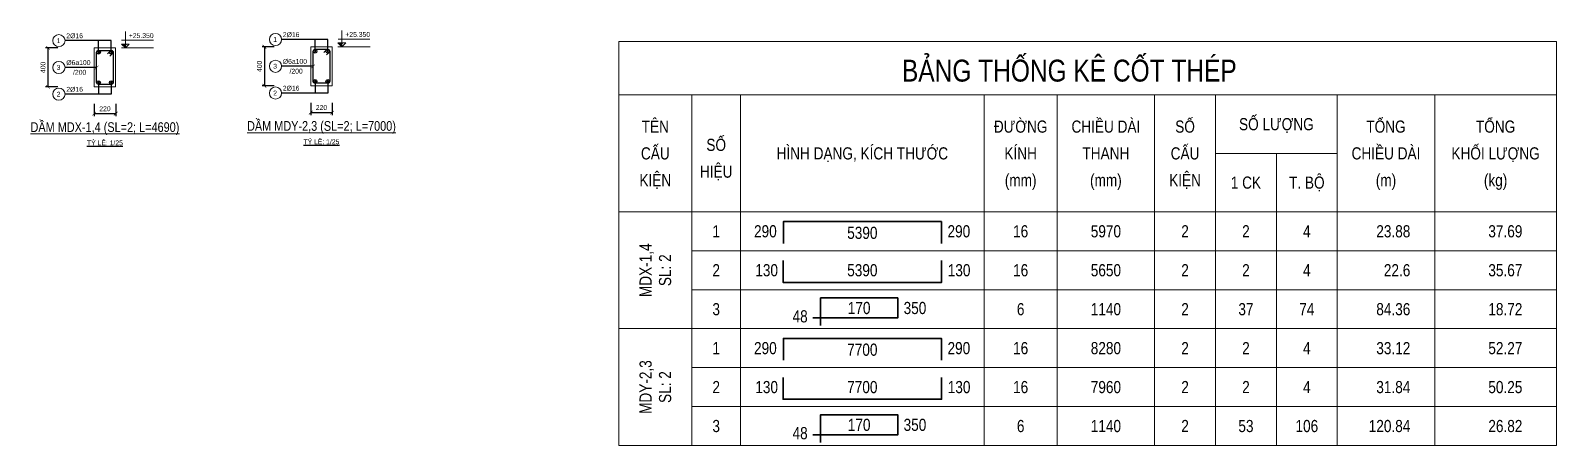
# Model space of a CAD drawing. Extents: x -165145 to 691808, y -202842 to 311040.
# Drawn here: x 400903 to 416566, y -82915 to -78653 of the extents above; entities that cross this region are included whole.
import ezdxf
from ezdxf.enums import TextEntityAlignment as Align

# ---------------------------------------------------------------- set-up
doc = ezdxf.new("R2010")
doc.units = 0
doc.header["$LTSCALE"] = 10
doc.header["$MEASUREMENT"] = 0
doc.layers.get('0').update_dxf_attribs({"linetype": 'CONTINUOUS'})
doc.layers.get('Defpoints').update_dxf_attribs({"color": 5, "linetype": 'CONTINUOUS'})
for name, color, linetype, lineweight in [('DCE_BaoBeTong', 4, 'CONTINUOUS', 18), ('DCE_Block', 8, 'CONTINUOUS', 9), ('DCE_Dim', 254, 'CONTINUOUS', 9), ('Dce_text', 7, 'CONTINUOUS', 13), ('DCE_ThepChu', 1, 'CONTINUOUS', 35), ('DCE_ThepChu.TTT', 5, 'CONTINUOUS', 35), ('DCE_ThepDai', 220, 'CONTINUOUS', 25), ('GE_KC_NETTHAY', 2, 'CONTINUOUS', 20)]:
    doc.layers.add(name, color=color, linetype=linetype, lineweight=lineweight)
doc.styles.add('Dce_Text', font='arial.ttf', dxfattribs={"width": 0.8})
doc.dimstyles.new('Dce_207MV', dxfattribs={"dimscale": 25, "dimtxt": 2.5, "dimasz": 1.5, "dimexe": 1, "dimexo": 2, "dimgap": 1, "dimtad": 1, "dimdec": 0, "dimrnd": 5, "dimtxsty": 'Dce_Text', "dimblk": 'ARCHTICK', "dimcen": 2.5, "dimclrd": 8, "dimclre": 8, "dimclrt": 3, "dimadec": 0, "dimazin": 0, "dimtfac": 1, "dimtdec": 0, "dimtix": 1, "dimtmove": 2, "dimatfit": 3, "dimldrblk": 'DOTBLANK', "dimfxl": 1, "dimarcsym": 0})
doc.dimstyles.new('Dce_208MV', dxfattribs={"dimscale": 25, "dimtxt": 2.5, "dimasz": 1.5, "dimexe": 1, "dimexo": 2, "dimgap": 1, "dimtad": 1, "dimdec": 0, "dimrnd": 5, "dimtxsty": 'Dce_Text', "dimblk": 'ARCHTICK', "dimcen": 2.5, "dimclrd": 8, "dimclre": 8, "dimclrt": 3, "dimadec": 0, "dimazin": 0, "dimtfac": 1, "dimtdec": 0, "dimtix": 1, "dimtmove": 2, "dimatfit": 3, "dimldrblk": 'ARCHTICK', "dimfxl": 1, "dimarcsym": 0})
doc.dimstyles.new('Dce_25MV', dxfattribs={"dimscale": 25, "dimtxt": 2, "dimasz": 1.5, "dimexe": 1, "dimexo": 2, "dimgap": 1, "dimtad": 1, "dimdec": 0, "dimrnd": 5, "dimtxsty": 'Dce_Text', "dimblk": 'ARCHTICK', "dimcen": 2.5, "dimclrd": 8, "dimclre": 8, "dimclrt": 3, "dimadec": 0, "dimazin": 0, "dimtfac": 1, "dimtdec": 0, "dimtix": 1, "dimtmove": 2, "dimatfit": 3, "dimldrblk": 'OBLIQUE', "dimfxl": 4, "dimfxlon": 1, "dimarcsym": 0})

# ---------------------------------------------------------------- blocks, each defined once
blk = doc.blocks.new('Dce_KhtMcThepChu')
blk.add_circle((-2.5, 0), 2.5)
at = {"color": 11, "style": 'Dce_Text', "width": 0.8}
blk.add_attdef('SH', text='', height=2, dxfattribs=at).set_placement((-2.64, -1), align=Align.CENTER)
at = {"color": 3, "style": 'Dce_Text', "width": 0.8}
blk.add_attdef('DKVAKC', (0.54, 1), '', height=2, dxfattribs=at)
blk = doc.blocks.new('_ArchTick')
at = {"color": 0, "linetype": 'ByBlock', "const_width": 0.15}
blk.add_lwpolyline([(-0.5, -0.5), (0.5, 0.5)], dxfattribs=at)
blk = doc.blocks.new('Dce_CaoTrinh')
blk.add_hatch(color=256).paths.add_polyline_path([(-11.56, 1.6), (-13.17, 1.6), (-11.56, 0)])
at = {"ltscale": 50}
h = blk.add_hatch(dxfattribs=at)
h.set_pattern_fill('ANSI31', color=8, scale=1.406251, style=0)
h.set_pattern_definition([(45, (-11.5613, 0), (-3.157, 3.157), [])])
h.paths.add_polyline_path([(-11.56, 1.6), (-11.56, 0), (-9.95, 1.6)])
at = {"color": 8, "ltscale": 50}
for p, q in [((0, 0), (-13.2, 0)), ((-13.15, 3.14), (-0.09, 3.14))]:
    blk.add_line(p, q, dxfattribs=at)
for points in [[(-11.56, 6.69), (-11.56, 0)], [(-11.56, 0), (-13.17, 1.6), (-11.56, 1.6)], [(-11.56, 0), (-9.95, 1.6), (-11.56, 1.6)]]:
    blk.add_lwpolyline(points, dxfattribs=at)
at = {"color": 3, "style": 'Dce_Text', "width": 0.8}
blk.add_attdef('CT', (-10.15, 4.07), '', height=2, dxfattribs=at)
blk = doc.blocks.new('*D2325')
at = {"layer": 'DCE_Dim', "color": 8, "lineweight": -2, "transparency": 16777216}
for p, q in [((401182, -78832), (401057, -78832)), ((401082, -78832), (401082, -79232)), ((401182, -79232), (401057, -79232))]:
    blk.add_line(p, q, dxfattribs=at)
at = {"layer": 'Defpoints', "color": 0, "transparency": 16777216}
for p in [(401257, -78832), (401082, -79232), (401257, -79232)]:
    blk.add_point(p, dxfattribs=at)
at = {"layer": 'DCE_Dim', "color": 8, "lineweight": -2, "transparency": 16777216, "xscale": 37.5, "yscale": 37.5, "zscale": 37.5}
for p, rotation in [((401082, -78832), 90), ((401082, -79232), 270)]:
    blk.add_blockref('_ArchTick', p, dxfattribs=dict(at, rotation=rotation))
at = {"layer": 'DCE_Dim', "color": 3, "transparency": 16777216, "insert": (401031, -79032), "char_height": 50, "attachment_point": 5, "rotation": 90, "style": 'Dce_Text'}
blk.add_mtext('400', dxfattribs=at)
blk = doc.blocks.new('_Oblique')
at = {"color": 0, "linetype": 'ByBlock', "lineweight": -2}
blk.add_line((-0.5, -0.5), (0.5, 0.5), dxfattribs=at)
blk = doc.blocks.new('*D2326')
at = {"layer": 'DCE_Dim', "color": 8, "lineweight": -2, "transparency": 16777216}
for p, q in [((401557, -79407), (401557, -79532)), ((401777, -79407), (401777, -79532)), ((401557, -79507), (401777, -79507))]:
    blk.add_line(p, q, dxfattribs=at)
at = {"layer": 'Defpoints', "color": 0, "transparency": 16777216}
for p in [(401557, -79332), (401777, -79332), (401777, -79507)]:
    blk.add_point(p, dxfattribs=at)
at = {"layer": 'DCE_Dim', "color": 8, "lineweight": -2, "transparency": 16777216, "xscale": 37.5, "yscale": 37.5, "zscale": 37.5, "rotation": 180}
blk.add_blockref('_ArchTick', (401557, -79507), dxfattribs=at)
at = {"layer": 'DCE_Dim', "color": 8, "lineweight": -2, "transparency": 16777216, "xscale": 37.5, "yscale": 37.5, "zscale": 37.5}
blk.add_blockref('_ArchTick', (401777, -79507), dxfattribs=at)
at = {"layer": 'DCE_Dim', "color": 3, "transparency": 16777216, "insert": (401667, -79457), "char_height": 50, "attachment_point": 5, "style": 'Dce_Text'}
blk.add_mtext('220', dxfattribs=at)
blk = doc.blocks.new('_DotBlank')
at = {"color": 0, "linetype": 'ByBlock', "lineweight": -2}
blk.add_line((-0.5, 0), (-1, 0), dxfattribs=at)
blk.add_circle((0, 0), 0.5, dxfattribs=at)
blk = doc.blocks.new('Dce_McThepChu')
at = {"color": 0}
for p, q in [((-0.5, 0), (0.5, 0)), ((-0.35, 0.35), (0.35, -0.35)), ((0.35, 0.35), (-0.35, -0.35)), ((0, 0.5), (0, -0.5))]:
    blk.add_line(p, q, dxfattribs=at)
at = {"color": 0, "const_width": 0.0833}
blk.add_lwpolyline([(-0.5, 0, 1), (0.5, 0, 1), (-0.5, 0, 1)], format="xyb", dxfattribs=at)
blk = doc.blocks.new('Dce_KhTenDam')
at = {"color": 255, "linetype": 'ByBlock', "lineweight": -2, "style": 'Dce_Text', "width": 0.8}
blk.add_attdef('TENDAM', text='', height=2, dxfattribs=at).set_placement((0, 0.74), align=Align.CENTER)
at = {"color": 11, "lineweight": 25, "style": 'Dce_Text', "width": 0.8}
blk.add_attdef('TL', text='', height=1, dxfattribs=at).set_placement((0, -2), align=Align.CENTER)
blk = doc.blocks.new('Dce_KyHieuChuGiuaLoai2')
at = {"style": 'Dce_Text', "width": 0.8}
blk.add_attdef('DKVAKC', text='', height=2, dxfattribs=at).set_placement((0, 0), align=Align.MIDDLE_CENTER)
blk = doc.blocks.new('*D2327')
at = {"layer": 'DCE_Dim', "color": 8, "lineweight": -2, "transparency": 16777216}
for p, q in [((403404, -78821), (403279, -78821)), ((403304, -78821), (403304, -79221)), ((403404, -79221), (403279, -79221))]:
    blk.add_line(p, q, dxfattribs=at)
at = {"layer": 'Defpoints', "color": 0, "transparency": 16777216}
for p in [(403479, -78821), (403304, -79221), (403479, -79221)]:
    blk.add_point(p, dxfattribs=at)
at = {"layer": 'DCE_Dim', "color": 8, "lineweight": -2, "transparency": 16777216, "xscale": 37.5, "yscale": 37.5, "zscale": 37.5}
for p, rotation in [((403304, -78821), 90), ((403304, -79221), 270)]:
    blk.add_blockref('_ArchTick', p, dxfattribs=dict(at, rotation=rotation))
at = {"layer": 'DCE_Dim', "color": 3, "transparency": 16777216, "insert": (403253, -79021), "char_height": 50, "attachment_point": 5, "rotation": 90, "style": 'Dce_Text'}
blk.add_mtext('400', dxfattribs=at)
blk = doc.blocks.new('*D2328')
at = {"layer": 'DCE_Dim', "color": 8, "lineweight": -2, "transparency": 16777216}
for p, q in [((403779, -79396), (403779, -79521)), ((403999, -79396), (403999, -79521)), ((403779, -79496), (403999, -79496))]:
    blk.add_line(p, q, dxfattribs=at)
at = {"layer": 'Defpoints', "color": 0, "transparency": 16777216}
for p in [(403779, -79321), (403999, -79321), (403999, -79496)]:
    blk.add_point(p, dxfattribs=at)
at = {"layer": 'DCE_Dim', "color": 8, "lineweight": -2, "transparency": 16777216, "xscale": 37.5, "yscale": 37.5, "zscale": 37.5, "rotation": 180}
blk.add_blockref('_ArchTick', (403779, -79496), dxfattribs=at)
at = {"layer": 'DCE_Dim', "color": 8, "lineweight": -2, "transparency": 16777216, "xscale": 37.5, "yscale": 37.5, "zscale": 37.5}
blk.add_blockref('_ArchTick', (403999, -79496), dxfattribs=at)
at = {"layer": 'DCE_Dim', "color": 3, "transparency": 16777216, "insert": (403889, -79445), "char_height": 50, "attachment_point": 5, "style": 'Dce_Text'}
blk.add_mtext('220', dxfattribs=at)
blk = doc.blocks.new('TKTitle')
at = {"layer": 'DCE_BaoBeTong'}
for p, q in [((15, -11), (15, -35)), ((25, -11), (25, -35)), ((75, -11), (75, -35)), ((90, -11), (90, -35)), ((110, -11), (110, -35)), ((122.5, -11), (122.5, -35)), ((147.5, -11), (147.5, -35)), ((167.5, -11), (167.5, -35)), ((122.5, -23), (147.5, -23)), ((135, -23), (135, -35))]:
    blk.add_line(p, q, dxfattribs=at)
for points in [[(0, 0), (0, -11), (0, -35), (15, -35), (25, -35), (75, -35), (90, -35), (122.5, -35), (135, -35), (147.5, -35), (167.5, -35), (192.5, -35), (192.5, -11), (192.5, 0), (0, 0)], [(0, -11), (15, -11), (25, -11), (75, -11), (90, -11), (122.5, -11), (147.5, -11), (167.5, -11), (192.5, -11)]]:
    blk.add_lwpolyline(points, dxfattribs=at)
at = {"style": 'Dce_Text', "width": 0.8}
for s, height, p in [('BẢNG THỐNG KÊ CỐT THÉP', 4.5, (92.5, -6)), ('TÊN', 2.5, (7.5, -17.5)), ('ĐƯỜNG', 2.5, (82.5, -17.5)), ('CHIỀU DÀI', 2.5, (100, -17.5)), ('SỐ', 2.5, (116.25, -17.5)), ('SỐ LƯỢNG', 2.5, (135, -17)), ('TỔNG', 2.5, (157.5, -17.5)), ('TỔNG', 2.5, (180, -17.5)), ('CẤU', 2.5, (7.5, -23)), ('SỐ', 2.5, (20, -21.25)), ('HÌNH DẠNG, KÍCH THƯỚC', 2.5, (50, -23)), ('KÍNH', 2.5, (82.5, -23)), ('THANH', 2.5, (100, -23)), ('CẤU', 2.5, (116.25, -23)), ('CHIỀU DÀI', 2.5, (157.5, -23)), ('KHỐI LƯỢNG', 2.5, (180, -23)), ('HIỆU', 2.5, (20, -26.75)), ('KIỆN', 2.5, (7.5, -28.5)), ('(mm)', 2.5, (82.5, -28.5)), ('(mm)', 2.5, (100, -28.5)), ('KIỆN', 2.5, (116.25, -28.5)), ('1 CK', 2.5, (128.75, -29)), ('T. BỘ', 2.5, (141.25, -29)), ('(m)', 2.5, (157.5, -28.5)), ('(kg)', 2.5, (180, -28.5))]:
    blk.add_text(s, height=height, dxfattribs=at).set_placement(p, align=Align.MIDDLE_CENTER)
blk = doc.blocks.new('TK4')
at = {"layer": 'DCE_BaoBeTong'}
for p, q in [((0, -8), (0, 0)), ((25, -8), (25, 0)), ((75, -8), (75, 0)), ((90, -8), (90, 0)), ((110, -8), (110, 0)), ((122.5, -8), (122.5, 0)), ((135, -8), (135, 0)), ((147.5, -8), (147.5, 0)), ((167.5, -8), (167.5, 0))]:
    blk.add_line(p, q, dxfattribs=at)
for points in [[(15, -8), (25, -8), (75, -8), (90, -8), (122.5, -8), (135, -8), (147.5, -8), (167.5, -8), (192.5, -8), (192.5, 0)], [(15, 0), (15, -8)]]:
    blk.add_lwpolyline(points, dxfattribs=at)
at = {"layer": 'DCE_ThepChu'}
blk.add_lwpolyline([(33.78, -6.5), (33.78, -2), (66.22, -2), (66.22, -6.5)], dxfattribs=at)
at = {"layer": 'Dce_text', "color": 2, "style": 'Dce_Text', "width": 0.8, "flags": 4}
for tag, p in [('SH', (20, -4)), ('L2', (50, -4.32)), ('DK', (82.5, -4)), ('sumL', (100, -4)), ('SKC', (116.25, -4)), ('SL', (128.75, -4))]:
    blk.add_attdef(tag, text='', height=2.5, dxfattribs=at).set_placement(p, align=Align.MIDDLE_CENTER)
for tag, p in [('L1', (32.43, -4)), ('Lall', (162.5, -4)), ('KL', (185.5, -4))]:
    blk.add_attdef(tag, text='', height=2.5, dxfattribs=at).set_placement(p, align=Align.MIDDLE_RIGHT)
blk.add_attdef('L3', text='', height=2.5, dxfattribs=at).set_placement((67.48, -4), align=Align.MIDDLE_LEFT)
at = {"layer": 'Dce_text', "color": 2, "style": 'Dce_Text', "width": 0.8}
blk.add_attdef('TSL', text='', height=2.5, dxfattribs=at).set_placement((141.25, -4), align=Align.MIDDLE_CENTER)
blk = doc.blocks.new('TK7')
at = {"layer": 'DCE_BaoBeTong'}
for p, q in [((0, -8), (0, 0)), ((25, -8), (25, 0)), ((75, -8), (75, 0)), ((90, -8), (90, 0)), ((110, -8), (110, 0)), ((122.5, -8), (122.5, 0)), ((135, -8), (135, 0)), ((147.5, -8), (147.5, 0)), ((167.5, -8), (167.5, 0))]:
    blk.add_line(p, q, dxfattribs=at)
for points in [[(15, -8), (25, -8), (75, -8), (90, -8), (122.5, -8), (135, -8), (147.5, -8), (167.5, -8), (192.5, -8), (192.5, 0)], [(15, 0), (15, -8)]]:
    blk.add_lwpolyline(points, dxfattribs=at)
at = {"layer": 'DCE_ThepChu'}
blk.add_lwpolyline([(33.72, -2), (33.72, -6.5), (66.28, -6.5), (66.28, -2)], dxfattribs=at)
at = {"layer": 'Dce_text', "color": 2, "style": 'Dce_Text', "width": 0.8, "flags": 4}
for tag, p in [('SH', (20, -4)), ('L2', (50, -4)), ('DK', (82.5, -4)), ('sumL', (100, -4)), ('SKC', (116.25, -4)), ('SL', (128.75, -4))]:
    blk.add_attdef(tag, text='', height=2.5, dxfattribs=at).set_placement(p, align=Align.MIDDLE_CENTER)
for tag, p in [('L1', (32.68, -4)), ('Lall', (162.5, -4)), ('KL', (185.5, -4))]:
    blk.add_attdef(tag, text='', height=2.5, dxfattribs=at).set_placement(p, align=Align.MIDDLE_RIGHT)
blk.add_attdef('L3', text='', height=2.5, dxfattribs=at).set_placement((67.53, -4), align=Align.MIDDLE_LEFT)
at = {"layer": 'Dce_text', "color": 2, "style": 'Dce_Text', "width": 0.8}
blk.add_attdef('TSL', text='', height=2.5, dxfattribs=at).set_placement((141.25, -4), align=Align.MIDDLE_CENTER)
blk = doc.blocks.new('TK9')
at = {"layer": 'DCE_BaoBeTong'}
for p, q in [((0, -8), (0, 0)), ((25, -8), (25, 0)), ((75, -8), (75, 0)), ((90, -8), (90, 0)), ((110, -8), (110, 0)), ((122.5, -8), (122.5, 0)), ((135, -8), (135, 0)), ((147.5, -8), (147.5, 0)), ((167.5, -8), (167.5, 0))]:
    blk.add_line(p, q, dxfattribs=at)
for points in [[(15, -8), (25, -8), (75, -8), (90, -8), (122.5, -8), (135, -8), (147.5, -8), (167.5, -8), (192.5, -8), (192.5, 0)], [(15, 0), (15, -8)]]:
    blk.add_lwpolyline(points, dxfattribs=at)
at = {"layer": 'DCE_ThepChu'}
blk.add_lwpolyline([(41.42, -7.37), (41.42, -1.7), (57.26, -1.7), (57.26, -5.81), (39.86, -5.81)], dxfattribs=at)
at = {"layer": 'Dce_text', "color": 2, "style": 'Dce_Text', "width": 0.8, "flags": 4}
for tag, p in [('SH', (20, -4)), ('DK', (82.5, -4)), ('sumL', (100, -4)), ('SKC', (116.25, -4)), ('SL', (128.75, -4))]:
    blk.add_attdef(tag, text='', height=2.5, dxfattribs=at).set_placement(p, align=Align.MIDDLE_CENTER)
at = {"layer": 'Dce_text', "color": 2, "style": 'Dce_Text', "width": 0.8}
for tag, p in [('L1', (49.34, -3.76)), ('TSL', (141.25, -4))]:
    blk.add_attdef(tag, text='', height=2.5, dxfattribs=at).set_placement(p, align=Align.MIDDLE_CENTER)
blk.add_attdef('L2', text='', height=2.5, dxfattribs=at).set_placement((58.47, -3.76), align=Align.MIDDLE_LEFT)
at = {"layer": 'Dce_text', "color": 2, "style": 'Dce_Text', "width": 0.8, "flags": 4}
for tag, p in [('Lall', (162.5, -4)), ('KL', (185.5, -4))]:
    blk.add_attdef(tag, text='', height=2.5, dxfattribs=at).set_placement(p, align=Align.MIDDLE_RIGHT)
at = {"layer": 'Dce_text', "color": 2, "style": 'Dce_Text', "width": 0.8}
blk.add_attdef('M', text='', height=2.5, dxfattribs=at).set_placement((38.78, -5.47), align=Align.MIDDLE_RIGHT)
blk = doc.blocks.new('TenCauKien')
at = {"layer": 'Dce_text', "style": 'Dce_Text', "width": 0.8}
for tag, p in [('TENCAUKIEN', (-2, 0)), ('SOCAUKIEN', (2, 0))]:
    blk.add_attdef(tag, text='', height=2.5, rotation=90, dxfattribs=at).set_placement(p, align=Align.MIDDLE_CENTER)

msp = doc.modelspace()

# ---------------------------------------------------------------- linework, layer by layer
at = {"layer": 'DCE_BaoBeTong'}
for points in [[(401556.5615, -78832.31966), (401776.5615, -78832.31966), (401776.5615, -79232.31966), (401556.5615, -79232.31966)], [(403778.9798, -78820.53687), (403998.9798, -78820.53687), (403998.9798, -79220.53687), (403778.9798, -79220.53687)]]:
    msp.add_lwpolyline(points, close=True, dxfattribs=at)
for points in [[(406940.93314, -81715.12709), (407690.93314, -81715.12709)], [(406940.93314, -82915.12709), (407690.93314, -82915.12709)]]:
    msp.add_lwpolyline(points, dxfattribs=at)
at = {"layer": 'DCE_ThepDai'}
for points in [[(401692.62037, -78891.26079), (401726.5615, -78857.31966), (401731.5615, -78857.31966, -0.3926990817), (401751.5615, -78877.31966), (401751.5615, -79187.31966, -0.3926990817), (401731.5615, -79207.31966), (401601.5615, -79207.31966, -0.3926990817), (401581.5615, -79187.31966), (401581.5615, -78877.31966, -0.3926990817), (401601.5615, -78857.31966), (401731.5615, -78857.31966, -0.3926990817), (401751.5615, -78877.31966), (401751.5615, -78882.31966), (401717.62037, -78916.26079)], [(403915.03868, -78879.47799), (403948.9798, -78845.53687), (403953.9798, -78845.53687, -0.3926990817), (403973.9798, -78865.53687), (403973.9798, -79175.53687, -0.3926990817), (403953.9798, -79195.53687), (403823.9798, -79195.53687, -0.3926990817), (403803.9798, -79175.53687), (403803.9798, -78865.53687, -0.3926990817), (403823.9798, -78845.53687), (403953.9798, -78845.53687, -0.3926990817), (403973.9798, -78865.53687), (403973.9798, -78870.53687), (403940.03868, -78904.47799)]]:
    msp.add_lwpolyline(points, format="xyb", dxfattribs=at)

# ---------------------------------------------------------------- block references
at = {"xscale": 25, "yscale": 25, "zscale": 25}
for p in [(401406.5615, -79082.31966), (403628.9798, -79070.53687)]:
    msp.add_blockref('Dce_KyHieuChuGiuaLoai2', p, dxfattribs=at).add_auto_attribs({'DKVAKC': '/200'})
at = {"layer": 'DCE_Block'}
for name, p, xscale, yscale, zscale, values in [('Dce_KhtMcThepChu', (401256.5615, -78757.31966), 25, 25, 25, {'DKVAKC': '2%%c16', 'SH': '1'}), ('Dce_CaoTrinh', (402165.5929, -78832.31966), 25, 25, 25, {'CT': '+25.350  '}), ('Dce_KhtMcThepChu', (403478.9798, -78745.53687), 25, 25, 25, {'DKVAKC': '2%%c16', 'SH': '1'}), ('Dce_CaoTrinh', (404388.0112, -78820.53687), 25, 25, 25, {'CT': '+25.350  '}), ('Dce_KhtMcThepChu', (401256.5615, -79032.31966), 25, 25, 25, {'DKVAKC': '%%c6a100', 'SH': '3'}), ('Dce_KhtMcThepChu', (403478.9798, -79020.53687), 25, 25, 25, {'DKVAKC': '%%c6a100', 'SH': '3'}), ('Dce_KhtMcThepChu', (401256.5615, -79307.31966), 25, 25, 25, {'DKVAKC': '2%%c16', 'SH': '2'}), ('Dce_KhtMcThepChu', (403478.9798, -79295.53687), 25, 25, 25, {'DKVAKC': '2%%c16', 'SH': '2'}), ('Dce_KhTenDam', (401666.5615, -79732.31966), 50, 50, 50, {'TENDAM': '%%uDẦM MDX-1,4 (SL=2; L=4690)', 'TL': '%%UTỶ LỆ: 1/25'}), ('Dce_KhTenDam', (403888.9798, -79720.53687), 50, 50, 50, {'TENDAM': '%%uDẦM MDY-2,3 (SL=2; L=7000)', 'TL': '%%UTỶ LỆ: 1/25'})]:
    msp.add_blockref(name, p, dxfattribs=dict(at, xscale=xscale, yscale=yscale, zscale=zscale)).add_auto_attribs(values)
at = {"layer": 'DCE_ThepChu', "xscale": 16, "yscale": 16, "zscale": 16}
for p in [(401731.5615, -78877.31966), (403953.9798, -78865.53687), (401731.5615, -79187.31966), (403953.9798, -79175.53687)]:
    msp.add_blockref('Dce_McThepChu', p, dxfattribs=at)
at = {"layer": 'DCE_ThepChu.TTT', "xscale": 16, "yscale": 16, "zscale": 16}
for p in [(401601.5615, -78877.31966), (403823.9798, -78865.53687), (401601.5615, -79187.31966), (403823.9798, -79175.53687)]:
    msp.add_blockref('Dce_McThepChu', p, dxfattribs=at)
at = {"layer": 'GE_KC_NETTHAY', "xscale": 50, "yscale": 50, "zscale": 50}
msp.add_blockref('TKTitle', (406940.93314, -78765.12709), dxfattribs=at)
at = {"layer": 'GE_KC_NETTHAY'}
ref = msp.add_blockref('TK4', (406940.93314, -80515.12709), dxfattribs=dict(at, xscale=50, yscale=50, zscale=50))
ref.add_attrib('SH', '1', dxfattribs={"layer": 'Dce_text', "color": 2, "height": 125, "style": 'Dce_Text', "width": 0.8}).set_placement((407940.93314, -80715.12709), align=Align.MIDDLE_CENTER)
ref.add_attrib('L2', '5390', dxfattribs={"layer": 'Dce_text', "color": 2, "height": 125, "style": 'Dce_Text', "width": 0.8}).set_placement((409440.93314, -80731.08888), align=Align.MIDDLE_CENTER)
ref.add_attrib('L1', '290', dxfattribs={"layer": 'Dce_text', "color": 2, "height": 125, "style": 'Dce_Text', "width": 0.8}).set_placement((408562.19844, -80715.12709), align=Align.MIDDLE_RIGHT)
ref.add_attrib('L3', '290', dxfattribs={"layer": 'Dce_text', "color": 2, "height": 125, "style": 'Dce_Text', "width": 0.8}).set_placement((410315.17211, -80715.12709), align=Align.MIDDLE_LEFT)
ref.add_attrib('DK', '16', dxfattribs={"layer": 'Dce_text', "color": 2, "height": 125, "style": 'Dce_Text', "width": 0.8}).set_placement((411065.93314, -80715.12709), align=Align.MIDDLE_CENTER)
ref.add_attrib('sumL', '5970', dxfattribs={"layer": 'Dce_text', "color": 2, "height": 125, "style": 'Dce_Text', "width": 0.8}).set_placement((411940.93314, -80715.12709), align=Align.MIDDLE_CENTER)
ref.add_attrib('SL', '2', dxfattribs={"layer": 'Dce_text', "color": 2, "height": 125, "style": 'Dce_Text', "width": 0.8}).set_placement((413378.43314, -80715.12709), align=Align.MIDDLE_CENTER)
ref.add_attrib('SKC', '2', dxfattribs={"layer": 'Dce_text', "color": 2, "height": 125, "style": 'Dce_Text', "width": 0.8}).set_placement((412753.43314, -80715.12709), align=Align.MIDDLE_CENTER)
ref.add_attrib('Lall', '23.88', dxfattribs={"layer": 'Dce_text', "color": 2, "height": 125, "style": 'Dce_Text', "width": 0.8}).set_placement((415065.93314, -80715.12709), align=Align.MIDDLE_RIGHT)
ref.add_attrib('KL', '37.69', dxfattribs={"layer": 'Dce_text', "color": 2, "height": 125, "style": 'Dce_Text', "width": 0.8}).set_placement((416215.93314, -80715.12709), align=Align.MIDDLE_RIGHT)
ref.add_attrib('TSL', '4', dxfattribs={"layer": 'Dce_text', "color": 2, "height": 125, "style": 'Dce_Text', "width": 0.8}).set_placement((414003.43314, -80715.12709), align=Align.MIDDLE_CENTER)
ref = msp.add_blockref('TK7', (406940.93314, -80915.12709), dxfattribs=dict(at, xscale=50, yscale=50, zscale=50))
ref.add_attrib('SH', '2', dxfattribs={"layer": 'Dce_text', "color": 2, "height": 125, "style": 'Dce_Text', "width": 0.8}).set_placement((407940.93314, -81115.12709), align=Align.MIDDLE_CENTER)
ref.add_attrib('L2', '5390', dxfattribs={"layer": 'Dce_text', "color": 2, "height": 125, "style": 'Dce_Text', "width": 0.8}).set_placement((409440.93314, -81115.12709), align=Align.MIDDLE_CENTER)
ref.add_attrib('L1', '130', dxfattribs={"layer": 'Dce_text', "color": 2, "height": 125, "style": 'Dce_Text', "width": 0.8}).set_placement((408575.14555, -81115.12709), align=Align.MIDDLE_RIGHT)
ref.add_attrib('L3', '130', dxfattribs={"layer": 'Dce_text', "color": 2, "height": 125, "style": 'Dce_Text', "width": 0.8}).set_placement((410317.60365, -81115.12709), align=Align.MIDDLE_LEFT)
ref.add_attrib('DK', '16', dxfattribs={"layer": 'Dce_text', "color": 2, "height": 125, "style": 'Dce_Text', "width": 0.8}).set_placement((411065.93314, -81115.12709), align=Align.MIDDLE_CENTER)
ref.add_attrib('sumL', '5650', dxfattribs={"layer": 'Dce_text', "color": 2, "height": 125, "style": 'Dce_Text', "width": 0.8}).set_placement((411940.93314, -81115.12709), align=Align.MIDDLE_CENTER)
ref.add_attrib('SL', '2', dxfattribs={"layer": 'Dce_text', "color": 2, "height": 125, "style": 'Dce_Text', "width": 0.8}).set_placement((413378.43314, -81115.12709), align=Align.MIDDLE_CENTER)
ref.add_attrib('SKC', '2', dxfattribs={"layer": 'Dce_text', "color": 2, "height": 125, "style": 'Dce_Text', "width": 0.8}).set_placement((412753.43314, -81115.12709), align=Align.MIDDLE_CENTER)
ref.add_attrib('Lall', '22.6', dxfattribs={"layer": 'Dce_text', "color": 2, "height": 125, "style": 'Dce_Text', "width": 0.8}).set_placement((415065.93314, -81115.12709), align=Align.MIDDLE_RIGHT)
ref.add_attrib('KL', '35.67', dxfattribs={"layer": 'Dce_text', "color": 2, "height": 125, "style": 'Dce_Text', "width": 0.8}).set_placement((416215.93314, -81115.12709), align=Align.MIDDLE_RIGHT)
ref.add_attrib('TSL', '4', dxfattribs={"layer": 'Dce_text', "color": 2, "height": 125, "style": 'Dce_Text', "width": 0.8}).set_placement((414003.43314, -81115.12709), align=Align.MIDDLE_CENTER)
at = {"layer": 'GE_KC_NETTHAY', "xscale": 50, "yscale": 50, "zscale": 50}
for p, values in [((407315.93314, -81115.12709), {'SOCAUKIEN': 'SL: 2', 'TENCAUKIEN': 'MDX-1,4'}), ((407315.93314, -82315.12709), {'SOCAUKIEN': 'SL: 2', 'TENCAUKIEN': 'MDY-2,3'})]:
    msp.add_blockref('TenCauKien', p, dxfattribs=at).add_auto_attribs(values)
at = {"layer": 'GE_KC_NETTHAY'}
ref = msp.add_blockref('TK9', (406940.93314, -81315.12709), dxfattribs=dict(at, xscale=50, yscale=50, zscale=50))
ref.add_attrib('L2', '350', dxfattribs={"layer": 'Dce_text', "color": 2, "height": 125, "style": 'Dce_Text', "width": 0.8}).set_placement((409864.46161, -81502.94501), align=Align.MIDDLE_LEFT)
ref.add_attrib('L1', '170', dxfattribs={"layer": 'Dce_text', "color": 2, "height": 125, "style": 'Dce_Text', "width": 0.8}).set_placement((409407.99526, -81502.94501), align=Align.MIDDLE_CENTER)
ref.add_attrib('M', '48', dxfattribs={"layer": 'Dce_text', "color": 2, "height": 125, "style": 'Dce_Text', "width": 0.8}).set_placement((408879.87214, -81588.50636), align=Align.MIDDLE_RIGHT)
ref.add_attrib('SH', '3', dxfattribs={"layer": 'Dce_text', "color": 2, "height": 125, "style": 'Dce_Text', "width": 0.8}).set_placement((407940.93314, -81515.12709), align=Align.MIDDLE_CENTER)
ref.add_attrib('DK', '6', dxfattribs={"layer": 'Dce_text', "color": 2, "height": 125, "style": 'Dce_Text', "width": 0.8}).set_placement((411065.93314, -81515.12709), align=Align.MIDDLE_CENTER)
ref.add_attrib('sumL', '1140', dxfattribs={"layer": 'Dce_text', "color": 2, "height": 125, "style": 'Dce_Text', "width": 0.8}).set_placement((411940.93314, -81515.12709), align=Align.MIDDLE_CENTER)
ref.add_attrib('SL', '37', dxfattribs={"layer": 'Dce_text', "color": 2, "height": 125, "style": 'Dce_Text', "width": 0.8}).set_placement((413378.43314, -81515.12709), align=Align.MIDDLE_CENTER)
ref.add_attrib('SKC', '2', dxfattribs={"layer": 'Dce_text', "color": 2, "height": 125, "style": 'Dce_Text', "width": 0.8}).set_placement((412753.43314, -81515.12709), align=Align.MIDDLE_CENTER)
ref.add_attrib('Lall', '84.36', dxfattribs={"layer": 'Dce_text', "color": 2, "height": 125, "style": 'Dce_Text', "width": 0.8}).set_placement((415065.93314, -81515.12709), align=Align.MIDDLE_RIGHT)
ref.add_attrib('KL', '18.72', dxfattribs={"layer": 'Dce_text', "color": 2, "height": 125, "style": 'Dce_Text', "width": 0.8}).set_placement((416215.93314, -81515.12709), align=Align.MIDDLE_RIGHT)
ref.add_attrib('TSL', '74', dxfattribs={"layer": 'Dce_text', "color": 2, "height": 125, "style": 'Dce_Text', "width": 0.8}).set_placement((414003.43314, -81515.12709), align=Align.MIDDLE_CENTER)
ref = msp.add_blockref('TK4', (406940.93314, -81715.12709), dxfattribs=dict(at, xscale=50, yscale=50, zscale=50))
ref.add_attrib('SH', '1', dxfattribs={"layer": 'Dce_text', "color": 2, "height": 125, "style": 'Dce_Text', "width": 0.8}).set_placement((407940.93314, -81915.12709), align=Align.MIDDLE_CENTER)
ref.add_attrib('L2', '7700', dxfattribs={"layer": 'Dce_text', "color": 2, "height": 125, "style": 'Dce_Text', "width": 0.8}).set_placement((409440.93314, -81931.08888), align=Align.MIDDLE_CENTER)
ref.add_attrib('L1', '290', dxfattribs={"layer": 'Dce_text', "color": 2, "height": 125, "style": 'Dce_Text', "width": 0.8}).set_placement((408562.19844, -81915.12709), align=Align.MIDDLE_RIGHT)
ref.add_attrib('L3', '290', dxfattribs={"layer": 'Dce_text', "color": 2, "height": 125, "style": 'Dce_Text', "width": 0.8}).set_placement((410315.17211, -81915.12709), align=Align.MIDDLE_LEFT)
ref.add_attrib('DK', '16', dxfattribs={"layer": 'Dce_text', "color": 2, "height": 125, "style": 'Dce_Text', "width": 0.8}).set_placement((411065.93314, -81915.12709), align=Align.MIDDLE_CENTER)
ref.add_attrib('sumL', '8280', dxfattribs={"layer": 'Dce_text', "color": 2, "height": 125, "style": 'Dce_Text', "width": 0.8}).set_placement((411940.93314, -81915.12709), align=Align.MIDDLE_CENTER)
ref.add_attrib('SL', '2', dxfattribs={"layer": 'Dce_text', "color": 2, "height": 125, "style": 'Dce_Text', "width": 0.8}).set_placement((413378.43314, -81915.12709), align=Align.MIDDLE_CENTER)
ref.add_attrib('SKC', '2', dxfattribs={"layer": 'Dce_text', "color": 2, "height": 125, "style": 'Dce_Text', "width": 0.8}).set_placement((412753.43314, -81915.12709), align=Align.MIDDLE_CENTER)
ref.add_attrib('Lall', '33.12', dxfattribs={"layer": 'Dce_text', "color": 2, "height": 125, "style": 'Dce_Text', "width": 0.8}).set_placement((415065.93314, -81915.12709), align=Align.MIDDLE_RIGHT)
ref.add_attrib('KL', '52.27', dxfattribs={"layer": 'Dce_text', "color": 2, "height": 125, "style": 'Dce_Text', "width": 0.8}).set_placement((416215.93314, -81915.12709), align=Align.MIDDLE_RIGHT)
ref.add_attrib('TSL', '4', dxfattribs={"layer": 'Dce_text', "color": 2, "height": 125, "style": 'Dce_Text', "width": 0.8}).set_placement((414003.43314, -81915.12709), align=Align.MIDDLE_CENTER)
ref = msp.add_blockref('TK7', (406940.93314, -82115.12709), dxfattribs=dict(at, xscale=50, yscale=50, zscale=50))
ref.add_attrib('SH', '2', dxfattribs={"layer": 'Dce_text', "color": 2, "height": 125, "style": 'Dce_Text', "width": 0.8}).set_placement((407940.93314, -82315.12709), align=Align.MIDDLE_CENTER)
ref.add_attrib('L2', '7700', dxfattribs={"layer": 'Dce_text', "color": 2, "height": 125, "style": 'Dce_Text', "width": 0.8}).set_placement((409440.93314, -82315.12709), align=Align.MIDDLE_CENTER)
ref.add_attrib('L1', '130', dxfattribs={"layer": 'Dce_text', "color": 2, "height": 125, "style": 'Dce_Text', "width": 0.8}).set_placement((408575.14555, -82315.12709), align=Align.MIDDLE_RIGHT)
ref.add_attrib('L3', '130', dxfattribs={"layer": 'Dce_text', "color": 2, "height": 125, "style": 'Dce_Text', "width": 0.8}).set_placement((410317.60365, -82315.12709), align=Align.MIDDLE_LEFT)
ref.add_attrib('DK', '16', dxfattribs={"layer": 'Dce_text', "color": 2, "height": 125, "style": 'Dce_Text', "width": 0.8}).set_placement((411065.93314, -82315.12709), align=Align.MIDDLE_CENTER)
ref.add_attrib('sumL', '7960', dxfattribs={"layer": 'Dce_text', "color": 2, "height": 125, "style": 'Dce_Text', "width": 0.8}).set_placement((411940.93314, -82315.12709), align=Align.MIDDLE_CENTER)
ref.add_attrib('SL', '2', dxfattribs={"layer": 'Dce_text', "color": 2, "height": 125, "style": 'Dce_Text', "width": 0.8}).set_placement((413378.43314, -82315.12709), align=Align.MIDDLE_CENTER)
ref.add_attrib('SKC', '2', dxfattribs={"layer": 'Dce_text', "color": 2, "height": 125, "style": 'Dce_Text', "width": 0.8}).set_placement((412753.43314, -82315.12709), align=Align.MIDDLE_CENTER)
ref.add_attrib('Lall', '31.84', dxfattribs={"layer": 'Dce_text', "color": 2, "height": 125, "style": 'Dce_Text', "width": 0.8}).set_placement((415065.93314, -82315.12709), align=Align.MIDDLE_RIGHT)
ref.add_attrib('KL', '50.25', dxfattribs={"layer": 'Dce_text', "color": 2, "height": 125, "style": 'Dce_Text', "width": 0.8}).set_placement((416215.93314, -82315.12709), align=Align.MIDDLE_RIGHT)
ref.add_attrib('TSL', '4', dxfattribs={"layer": 'Dce_text', "color": 2, "height": 125, "style": 'Dce_Text', "width": 0.8}).set_placement((414003.43314, -82315.12709), align=Align.MIDDLE_CENTER)
ref = msp.add_blockref('TK9', (406940.93314, -82515.12709), dxfattribs=dict(at, xscale=50, yscale=50, zscale=50))
ref.add_attrib('L2', '350', dxfattribs={"layer": 'Dce_text', "color": 2, "height": 125, "style": 'Dce_Text', "width": 0.8}).set_placement((409864.46161, -82702.94501), align=Align.MIDDLE_LEFT)
ref.add_attrib('L1', '170', dxfattribs={"layer": 'Dce_text', "color": 2, "height": 125, "style": 'Dce_Text', "width": 0.8}).set_placement((409407.99526, -82702.94501), align=Align.MIDDLE_CENTER)
ref.add_attrib('M', '48', dxfattribs={"layer": 'Dce_text', "color": 2, "height": 125, "style": 'Dce_Text', "width": 0.8}).set_placement((408879.87214, -82788.50636), align=Align.MIDDLE_RIGHT)
ref.add_attrib('SH', '3', dxfattribs={"layer": 'Dce_text', "color": 2, "height": 125, "style": 'Dce_Text', "width": 0.8}).set_placement((407940.93314, -82715.12709), align=Align.MIDDLE_CENTER)
ref.add_attrib('DK', '6', dxfattribs={"layer": 'Dce_text', "color": 2, "height": 125, "style": 'Dce_Text', "width": 0.8}).set_placement((411065.93314, -82715.12709), align=Align.MIDDLE_CENTER)
ref.add_attrib('sumL', '1140', dxfattribs={"layer": 'Dce_text', "color": 2, "height": 125, "style": 'Dce_Text', "width": 0.8}).set_placement((411940.93314, -82715.12709), align=Align.MIDDLE_CENTER)
ref.add_attrib('SL', '53', dxfattribs={"layer": 'Dce_text', "color": 2, "height": 125, "style": 'Dce_Text', "width": 0.8}).set_placement((413378.43314, -82715.12709), align=Align.MIDDLE_CENTER)
ref.add_attrib('SKC', '2', dxfattribs={"layer": 'Dce_text', "color": 2, "height": 125, "style": 'Dce_Text', "width": 0.8}).set_placement((412753.43314, -82715.12709), align=Align.MIDDLE_CENTER)
ref.add_attrib('Lall', '120.84', dxfattribs={"layer": 'Dce_text', "color": 2, "height": 125, "style": 'Dce_Text', "width": 0.8}).set_placement((415065.93314, -82715.12709), align=Align.MIDDLE_RIGHT)
ref.add_attrib('KL', '26.82', dxfattribs={"layer": 'Dce_text', "color": 2, "height": 125, "style": 'Dce_Text', "width": 0.8}).set_placement((416215.93314, -82715.12709), align=Align.MIDDLE_RIGHT)
ref.add_attrib('TSL', '106', dxfattribs={"layer": 'Dce_text', "color": 2, "height": 125, "style": 'Dce_Text', "width": 0.8}).set_placement((414003.43314, -82715.12709), align=Align.MIDDLE_CENTER)

# ---------------------------------------------------------------- dimensions: what is measured, and where the dimension line sits
at = {"layer": 'DCE_Dim'}
for base, p1, p2, picture, middle in [((401081.5615, -79232.31966), (401256.5615, -78832.31966), (401256.5615, -79232.31966), '*D2325', (401031.03285, -79032.31966)), ((403303.9798, -79220.53687), (403478.9798, -78820.53687), (403478.9798, -79220.53687), '*D2327', (403253.45115, -79020.53687))]:
    dim = msp.add_linear_dim(base=base, p1=p1, p2=p2, angle=90, dimstyle='Dce_25MV', dxfattribs=at)
    dim.commit()
    dim.dimension.update_dxf_attribs({"geometry": picture, "text_midpoint": middle})
for base, p1, p2, picture, middle in [((401776.5615, -79507.31966), (401556.5615, -79332.31966), (401776.5615, -79332.31966), '*D2326', (401666.5615, -79456.79102)), ((403998.9798, -79495.53687), (403778.9798, -79320.53687), (403998.9798, -79320.53687), '*D2328', (403888.9798, -79445.00822))]:
    dim = msp.add_linear_dim(base=base, p1=p1, p2=p2, dimstyle='Dce_25MV', dxfattribs=at)
    dim.commit()
    dim.dimension.update_dxf_attribs({"geometry": picture, "text_midpoint": middle})

# ---------------------------------------------------------------- leaders
at = {"layer": 'DCE_Block'}
for points, dimstyle in [([(401601.5615, -78877.31966), (401601.5615, -78757.31966), (401256.5615, -78757.31966)], 'Dce_207MV'), ([(401731.5615, -78877.31966), (401731.5615, -78757.31966), (401256.5615, -78757.31966)], 'Dce_207MV'), ([(403823.9798, -78865.53687), (403823.9798, -78745.53687), (403478.9798, -78745.53687)], 'Dce_207MV'), ([(403953.9798, -78865.53687), (403953.9798, -78745.53687), (403478.9798, -78745.53687)], 'Dce_207MV'), ([(401581.5615, -79032.31966), (401256.5615, -79032.31966)], 'Dce_208MV'), ([(403803.9798, -79020.53687), (403478.9798, -79020.53687)], 'Dce_208MV'), ([(401601.5615, -79187.31966), (401601.5615, -79307.31966), (401256.5615, -79307.31966)], 'Dce_207MV'), ([(401731.5615, -79187.31966), (401731.5615, -79307.31966), (401256.5615, -79307.31966)], 'Dce_207MV'), ([(403823.9798, -79175.53687), (403823.9798, -79295.53687), (403478.9798, -79295.53687)], 'Dce_207MV'), ([(403953.9798, -79175.53687), (403953.9798, -79295.53687), (403478.9798, -79295.53687)], 'Dce_207MV')]:
    msp.add_leader(points, dimstyle=dimstyle, dxfattribs=at)

doc.saveas('drawing.dxf')
